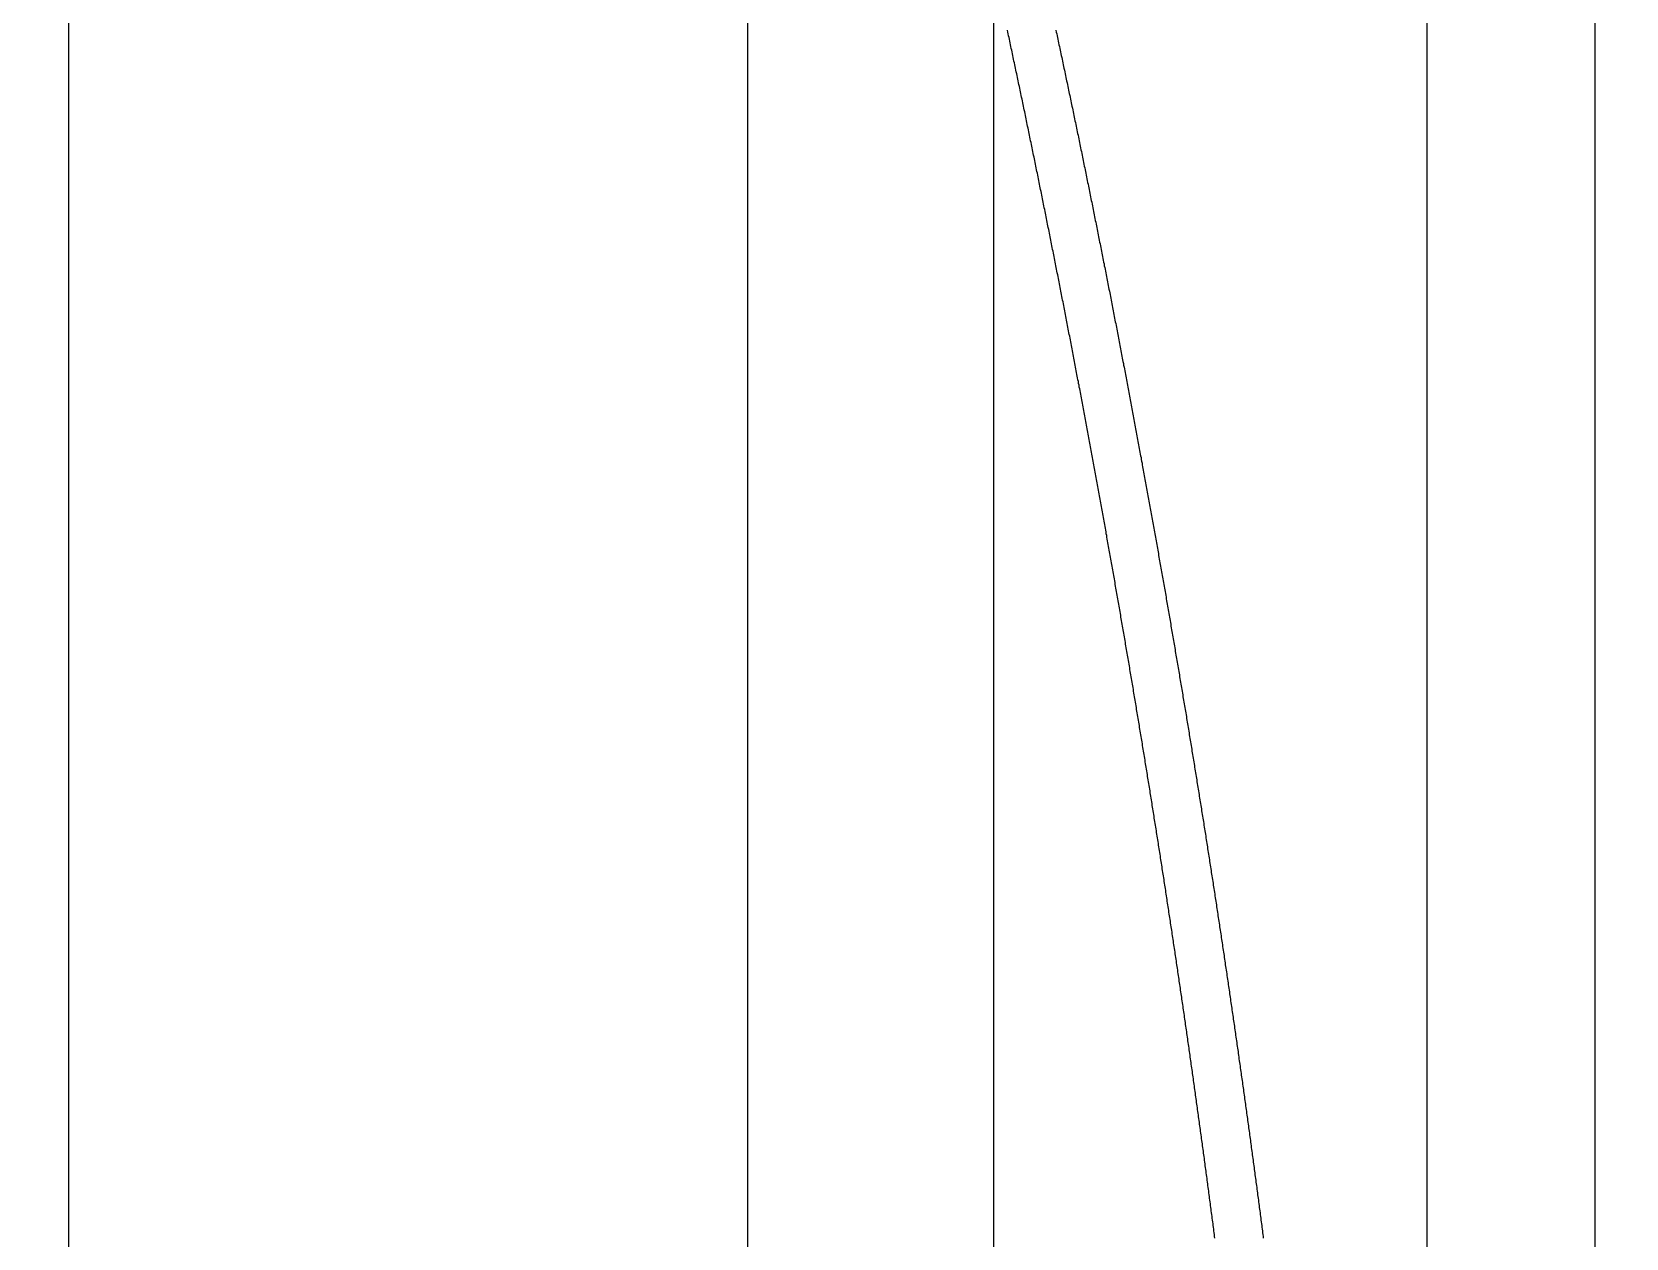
# Model space of a CAD drawing. Extents: x -7000 to 3750, y -6210 to 6210.
# Drawn here: x -4222.574 to -4219.053, y 3268.036 to 3270.7 of the extents above; entities that cross this region are included whole.
import ezdxf

# ---------------------------------------------------------------- set-up
doc = ezdxf.new("R2010")
doc.units = 0

msp = doc.modelspace()

# ---------------------------------------------------------------- linework, layer by layer
at = {"layer": 'EOS6MetalLayer'}
msp.add_lwpolyline([(-4220.45, 2814.972), (-4223.45, 2814.972), (-4223.45, 3048.5), (-4367.564, 3048.5), (-4367.564, 2814.972), (-4370.564, 2814.972), (-4370.564, 3051.5), (-4223.45, 3051.5), (-4223.45, 3285.028), (-4220.45, 3285.028)], close=True, dxfattribs=at)
at = {"layer": 'HBSiProtectLayer'}
msp.add_lwpolyline([(-4220.993, 2770), (-4217.621, 2770), (-4217.621, 3330), (-4220.993, 3330)], close=True, dxfattribs=at)
at = {"layer": 'NegLayer'}
msp.add_lwpolyline([(-4222.493, 2825), (-4216.121, 2825), (-4216.121, 3275), (-4222.493, 3275)], close=True, dxfattribs=at)
at = {"layer": 'SiLayer'}
msp.add_lwpolyline([(-4219.493, 2825), (-4219.121, 2825), (-4219.121, 3275), (-4219.493, 3275)], close=True, dxfattribs=at)
for points in [[(-4219.9612, 3268.036), (-4219.9617, 3268.04), (-4219.9622, 3268.044), (-4219.9627, 3268.048), (-4219.9632, 3268.052), (-4219.9638, 3268.056), (-4219.9643, 3268.06), (-4219.9648, 3268.064), (-4219.9653, 3268.068), (-4219.9658, 3268.072), (-4219.9664, 3268.076), (-4219.9669, 3268.08), (-4219.9674, 3268.084), (-4219.9679, 3268.088), (-4219.9684, 3268.092), (-4219.969, 3268.096), (-4219.9695, 3268.1), (-4219.97, 3268.104), (-4219.9706, 3268.108), (-4219.9711, 3268.112), (-4219.9716, 3268.116), (-4219.9721, 3268.12), (-4219.9727, 3268.124), (-4219.9732, 3268.128), (-4219.9737, 3268.132), (-4219.9742, 3268.136), (-4219.9748, 3268.14), (-4219.9753, 3268.144), (-4219.9758, 3268.148), (-4219.9764, 3268.152), (-4219.9769, 3268.156), (-4219.9774, 3268.16), (-4219.978, 3268.164), (-4219.9785, 3268.168), (-4219.979, 3268.172), (-4219.9796, 3268.176), (-4219.9801, 3268.18), (-4219.9806, 3268.184), (-4219.9812, 3268.188), (-4219.9817, 3268.192), (-4219.9823, 3268.196), (-4219.9828, 3268.2), (-4219.9833, 3268.204), (-4219.9839, 3268.208), (-4219.9844, 3268.212), (-4219.9849, 3268.216), (-4219.9855, 3268.22), (-4219.986, 3268.224), (-4219.9866, 3268.228), (-4219.9871, 3268.232), (-4219.9877, 3268.236), (-4219.9882, 3268.24), (-4219.9887, 3268.244), (-4219.9893, 3268.248), (-4219.9898, 3268.252), (-4219.9904, 3268.256), (-4219.9909, 3268.26), (-4219.9915, 3268.264), (-4219.992, 3268.268), (-4219.9926, 3268.272), (-4219.9931, 3268.276), (-4219.9937, 3268.28), (-4219.9942, 3268.284), (-4219.9948, 3268.288), (-4219.9953, 3268.292), (-4219.9958, 3268.296), (-4219.9964, 3268.3), (-4219.997, 3268.304), (-4219.9975, 3268.308), (-4219.9981, 3268.312), (-4219.9986, 3268.316), (-4219.9992, 3268.32), (-4219.9997, 3268.324), (-4220.0003, 3268.328), (-4220.0008, 3268.332), (-4220.0014, 3268.336), (-4220.0019, 3268.34), (-4220.0025, 3268.344), (-4220.003, 3268.348), (-4220.0036, 3268.352), (-4220.0042, 3268.356), (-4220.0047, 3268.36), (-4220.0053, 3268.364), (-4220.0058, 3268.368), (-4220.0064, 3268.372), (-4220.007, 3268.376), (-4220.0075, 3268.38), (-4220.0081, 3268.384), (-4220.0086, 3268.388), (-4220.0092, 3268.392), (-4220.0098, 3268.396), (-4220.0103, 3268.4), (-4220.0109, 3268.404), (-4220.0115, 3268.408), (-4220.012, 3268.412), (-4220.0126, 3268.416), (-4220.0132, 3268.42), (-4220.0137, 3268.424), (-4220.0143, 3268.428), (-4220.0149, 3268.432), (-4220.0154, 3268.436), (-4220.016, 3268.44), (-4220.0166, 3268.444), (-4220.0171, 3268.448), (-4220.0177, 3268.452), (-4220.0183, 3268.456), (-4220.0188, 3268.46), (-4220.0194, 3268.464), (-4220.02, 3268.468), (-4220.0206, 3268.472), (-4220.0211, 3268.476), (-4220.0217, 3268.48), (-4220.0223, 3268.484), (-4220.0229, 3268.488), (-4220.0234, 3268.492), (-4220.024, 3268.496), (-4220.0246, 3268.5), (-4220.0252, 3268.504), (-4220.0257, 3268.508), (-4220.0263, 3268.512), (-4220.0269, 3268.516), (-4220.0275, 3268.52), (-4220.028, 3268.524), (-4220.0286, 3268.528), (-4220.0292, 3268.532), (-4220.0298, 3268.536), (-4220.0304, 3268.54), (-4220.0309, 3268.544), (-4220.0315, 3268.548), (-4220.0321, 3268.552), (-4220.0327, 3268.556), (-4220.0333, 3268.56), (-4220.0339, 3268.564), (-4220.0344, 3268.568), (-4220.035, 3268.572), (-4220.0356, 3268.576), (-4220.0362, 3268.58), (-4220.0368, 3268.584), (-4220.0374, 3268.588), (-4220.038, 3268.592), (-4220.0386, 3268.596), (-4220.0391, 3268.6), (-4220.0397, 3268.604), (-4220.0403, 3268.608), (-4220.0409, 3268.612), (-4220.0415, 3268.616), (-4220.0421, 3268.62), (-4220.0427, 3268.624), (-4220.0433, 3268.628), (-4220.0439, 3268.632), (-4220.0445, 3268.636), (-4220.0451, 3268.64), (-4220.0457, 3268.644), (-4220.0462, 3268.648), (-4220.0468, 3268.652), (-4220.0474, 3268.656), (-4220.048, 3268.66), (-4220.0486, 3268.664), (-4220.0492, 3268.668), (-4220.0498, 3268.672), (-4220.0504, 3268.676), (-4220.051, 3268.68), (-4220.0516, 3268.684), (-4220.0522, 3268.688), (-4220.0528, 3268.692), (-4220.0534, 3268.696), (-4220.054, 3268.7), (-4220.0546, 3268.704), (-4220.0552, 3268.708), (-4220.0558, 3268.712), (-4220.0564, 3268.716), (-4220.057, 3268.72), (-4220.0576, 3268.724), (-4220.0583, 3268.728), (-4220.0589, 3268.732), (-4220.0595, 3268.736), (-4220.0601, 3268.74), (-4220.0607, 3268.744), (-4220.0613, 3268.748), (-4220.0619, 3268.752), (-4220.0625, 3268.756), (-4220.0631, 3268.76), (-4220.0637, 3268.764), (-4220.0643, 3268.768), (-4220.0649, 3268.772), (-4220.0656, 3268.776), (-4220.0662, 3268.78), (-4220.0668, 3268.784), (-4220.0674, 3268.788), (-4220.068, 3268.792), (-4220.0686, 3268.796), (-4220.0692, 3268.8), (-4220.0698, 3268.804), (-4220.0705, 3268.808), (-4220.0711, 3268.812), (-4220.0717, 3268.816), (-4220.0723, 3268.82), (-4220.0729, 3268.824), (-4220.0735, 3268.828), (-4220.0742, 3268.832), (-4220.0748, 3268.836), (-4220.0754, 3268.84), (-4220.076, 3268.844), (-4220.0766, 3268.848), (-4220.0773, 3268.852), (-4220.0779, 3268.856), (-4220.0785, 3268.86), (-4220.0791, 3268.864), (-4220.0797, 3268.868), (-4220.0804, 3268.872), (-4220.081, 3268.876), (-4220.0816, 3268.88), (-4220.0822, 3268.884), (-4220.0829, 3268.888), (-4220.0835, 3268.892), (-4220.0841, 3268.896), (-4220.0848, 3268.9), (-4220.0854, 3268.904), (-4220.086, 3268.908), (-4220.0866, 3268.912), (-4220.0873, 3268.916), (-4220.0879, 3268.92), (-4220.0885, 3268.924), (-4220.0892, 3268.928), (-4220.0898, 3268.932), (-4220.0904, 3268.936), (-4220.091, 3268.94), (-4220.0917, 3268.944), (-4220.0923, 3268.948), (-4220.0929, 3268.952), (-4220.0936, 3268.956), (-4220.0942, 3268.96), (-4220.0949, 3268.964), (-4220.0955, 3268.968), (-4220.0961, 3268.972), (-4220.0968, 3268.976), (-4220.0974, 3268.98), (-4220.098, 3268.984), (-4220.0987, 3268.988), (-4220.0993, 3268.992), (-4220.1, 3268.996), (-4220.1006, 3269), (-4220.1012, 3269.004), (-4220.1019, 3269.008), (-4220.1025, 3269.012), (-4220.1032, 3269.016), (-4220.1038, 3269.02), (-4220.1044, 3269.024), (-4220.1051, 3269.028), (-4220.1057, 3269.032), (-4220.1064, 3269.036), (-4220.107, 3269.04), (-4220.1077, 3269.044), (-4220.1083, 3269.048), (-4220.109, 3269.052), (-4220.1096, 3269.056), (-4220.1102, 3269.06), (-4220.1109, 3269.064), (-4220.1115, 3269.068), (-4220.1122, 3269.072), (-4220.1128, 3269.076), (-4220.1135, 3269.08), (-4220.1141, 3269.084), (-4220.1148, 3269.088), (-4220.1154, 3269.092), (-4220.1161, 3269.096), (-4220.1167, 3269.1), (-4220.1174, 3269.104), (-4220.1181, 3269.108), (-4220.1187, 3269.112), (-4220.1194, 3269.116), (-4220.12, 3269.12), (-4220.1207, 3269.124), (-4220.1213, 3269.128), (-4220.122, 3269.132), (-4220.1226, 3269.136), (-4220.1233, 3269.14), (-4220.124, 3269.144), (-4220.1246, 3269.148), (-4220.1253, 3269.152), (-4220.1259, 3269.156), (-4220.1266, 3269.16), (-4220.1273, 3269.164), (-4220.1279, 3269.168), (-4220.1286, 3269.172), (-4220.1292, 3269.176), (-4220.1299, 3269.18), (-4220.1306, 3269.184), (-4220.1312, 3269.188), (-4220.1319, 3269.192), (-4220.1326, 3269.196), (-4220.1332, 3269.2), (-4220.1339, 3269.204), (-4220.1346, 3269.208), (-4220.1352, 3269.212), (-4220.1359, 3269.216), (-4220.1366, 3269.22), (-4220.1372, 3269.224), (-4220.1379, 3269.228), (-4220.1386, 3269.232), (-4220.1392, 3269.236), (-4220.1399, 3269.24), (-4220.1406, 3269.244), (-4220.1412, 3269.248), (-4220.1419, 3269.252), (-4220.1426, 3269.256), (-4220.1433, 3269.26), (-4220.1439, 3269.264), (-4220.1446, 3269.268), (-4220.1453, 3269.272), (-4220.146, 3269.276), (-4220.1466, 3269.28), (-4220.1473, 3269.284), (-4220.148, 3269.288), (-4220.1487, 3269.292), (-4220.1493, 3269.296), (-4220.15, 3269.3), (-4220.1507, 3269.304), (-4220.1514, 3269.308), (-4220.152, 3269.312), (-4220.1527, 3269.316), (-4220.1534, 3269.32), (-4220.1541, 3269.324), (-4220.1548, 3269.328), (-4220.1555, 3269.332), (-4220.1561, 3269.336), (-4220.1568, 3269.34), (-4220.1575, 3269.344), (-4220.1582, 3269.348), (-4220.1589, 3269.352), (-4220.1596, 3269.356), (-4220.1602, 3269.36), (-4220.1609, 3269.364), (-4220.1616, 3269.368), (-4220.1623, 3269.372), (-4220.163, 3269.376), (-4220.1637, 3269.38), (-4220.1644, 3269.384), (-4220.1651, 3269.388), (-4220.1657, 3269.392), (-4220.1664, 3269.396), (-4220.1671, 3269.4), (-4220.1678, 3269.404), (-4220.1685, 3269.408), (-4220.1692, 3269.412), (-4220.1699, 3269.416), (-4220.1706, 3269.42), (-4220.1713, 3269.424), (-4220.172, 3269.428), (-4220.1727, 3269.432), (-4220.1734, 3269.436), (-4220.1741, 3269.44), (-4220.1748, 3269.444), (-4220.1754, 3269.448), (-4220.1761, 3269.452), (-4220.1768, 3269.456), (-4220.1775, 3269.46), (-4220.1782, 3269.464), (-4220.1789, 3269.468), (-4220.1796, 3269.472), (-4220.1803, 3269.476), (-4220.181, 3269.48), (-4220.1817, 3269.484), (-4220.1824, 3269.488), (-4220.1831, 3269.492), (-4220.1838, 3269.496), (-4220.1846, 3269.5), (-4220.1853, 3269.504), (-4220.186, 3269.508), (-4220.1867, 3269.512), (-4220.1874, 3269.516), (-4220.1881, 3269.52), (-4220.1888, 3269.524), (-4220.1895, 3269.528), (-4220.1902, 3269.532), (-4220.1909, 3269.536), (-4220.1916, 3269.54), (-4220.1923, 3269.544), (-4220.193, 3269.548), (-4220.1937, 3269.552), (-4220.1944, 3269.556), (-4220.1952, 3269.56), (-4220.1959, 3269.564), (-4220.1966, 3269.568), (-4220.1973, 3269.572), (-4220.198, 3269.576), (-4220.1987, 3269.58), (-4220.1994, 3269.584), (-4220.2001, 3269.588), (-4220.2009, 3269.592), (-4220.2016, 3269.596), (-4220.2023, 3269.6), (-4220.203, 3269.604), (-4220.2037, 3269.608), (-4220.2044, 3269.612), (-4220.2052, 3269.616), (-4220.2059, 3269.62), (-4220.2066, 3269.624), (-4220.2073, 3269.628), (-4220.208, 3269.632), (-4220.2088, 3269.636), (-4220.2095, 3269.64), (-4220.2102, 3269.644), (-4220.2109, 3269.648), (-4220.2116, 3269.652), (-4220.2124, 3269.656), (-4220.2131, 3269.66), (-4220.2138, 3269.664), (-4220.2145, 3269.668), (-4220.2153, 3269.672), (-4220.216, 3269.676), (-4220.2167, 3269.68), (-4220.2174, 3269.684), (-4220.2182, 3269.688), (-4220.2189, 3269.692), (-4220.2196, 3269.696), (-4220.2204, 3269.7), (-4220.2211, 3269.704), (-4220.2218, 3269.708), (-4220.2225, 3269.712), (-4220.2233, 3269.716), (-4220.224, 3269.72), (-4220.2247, 3269.724), (-4220.2255, 3269.728), (-4220.2262, 3269.732), (-4220.2269, 3269.736), (-4220.2277, 3269.74), (-4220.2284, 3269.744), (-4220.2291, 3269.748), (-4220.2299, 3269.752), (-4220.2306, 3269.756), (-4220.2313, 3269.76), (-4220.2321, 3269.764), (-4220.2328, 3269.768), (-4220.2336, 3269.772), (-4220.2343, 3269.776), (-4220.235, 3269.78), (-4220.2358, 3269.784), (-4220.2365, 3269.788), (-4220.2373, 3269.792), (-4220.238, 3269.796), (-4220.2387, 3269.8), (-4220.2395, 3269.804), (-4220.2402, 3269.808), (-4220.241, 3269.812), (-4220.2417, 3269.816), (-4220.2424, 3269.82), (-4220.2432, 3269.824), (-4220.2439, 3269.828), (-4220.2447, 3269.832), (-4220.2454, 3269.836), (-4220.2462, 3269.84), (-4220.2469, 3269.844), (-4220.2477, 3269.848), (-4220.2484, 3269.852), (-4220.2492, 3269.856), (-4220.2499, 3269.86), (-4220.2507, 3269.864), (-4220.2514, 3269.868), (-4220.2522, 3269.872), (-4220.2529, 3269.876), (-4220.2537, 3269.88), (-4220.2544, 3269.884), (-4220.2552, 3269.888), (-4220.2559, 3269.892), (-4220.2567, 3269.896), (-4220.2574, 3269.9), (-4220.2582, 3269.904), (-4220.2589, 3269.908), (-4220.2597, 3269.912), (-4220.2605, 3269.916), (-4220.2612, 3269.92), (-4220.262, 3269.924), (-4220.2627, 3269.928), (-4220.2635, 3269.932), (-4220.2642, 3269.936), (-4220.265, 3269.94), (-4220.2658, 3269.944), (-4220.2665, 3269.948), (-4220.2673, 3269.952), (-4220.268, 3269.956), (-4220.2688, 3269.96), (-4220.2696, 3269.964), (-4220.2703, 3269.968), (-4220.2711, 3269.972), (-4220.2718, 3269.976), (-4220.2726, 3269.98), (-4220.2734, 3269.984), (-4220.2741, 3269.988), (-4220.2749, 3269.992), (-4220.2757, 3269.996), (-4220.2764, 3270), (-4220.2772, 3270.004), (-4220.278, 3270.008), (-4220.2787, 3270.012), (-4220.2795, 3270.016), (-4220.2803, 3270.02), (-4220.2811, 3270.024), (-4220.2818, 3270.028), (-4220.2826, 3270.032), (-4220.2834, 3270.036), (-4220.2841, 3270.04), (-4220.2849, 3270.044), (-4220.2857, 3270.048), (-4220.2865, 3270.052), (-4220.2872, 3270.056), (-4220.288, 3270.06), (-4220.2888, 3270.064), (-4220.2896, 3270.068), (-4220.2903, 3270.072), (-4220.2911, 3270.076), (-4220.2919, 3270.08), (-4220.2927, 3270.084), (-4220.2934, 3270.088), (-4220.2942, 3270.092), (-4220.295, 3270.096), (-4220.2958, 3270.1), (-4220.2965, 3270.104), (-4220.2973, 3270.108), (-4220.2981, 3270.112), (-4220.2989, 3270.116), (-4220.2997, 3270.12), (-4220.3005, 3270.124), (-4220.3012, 3270.128), (-4220.302, 3270.132), (-4220.3028, 3270.136), (-4220.3036, 3270.14), (-4220.3044, 3270.144), (-4220.3052, 3270.148), (-4220.3059, 3270.152), (-4220.3067, 3270.156), (-4220.3075, 3270.16), (-4220.3083, 3270.164), (-4220.3091, 3270.168), (-4220.3099, 3270.172), (-4220.3107, 3270.176), (-4220.3115, 3270.18), (-4220.3123, 3270.184), (-4220.313, 3270.188), (-4220.3138, 3270.192), (-4220.3146, 3270.196), (-4220.3154, 3270.2), (-4220.3162, 3270.204), (-4220.317, 3270.208), (-4220.3178, 3270.212), (-4220.3186, 3270.216), (-4220.3194, 3270.22), (-4220.3202, 3270.224), (-4220.321, 3270.228), (-4220.3218, 3270.232), (-4220.3226, 3270.236), (-4220.3234, 3270.24), (-4220.3242, 3270.244), (-4220.325, 3270.248), (-4220.3258, 3270.252), (-4220.3266, 3270.256), (-4220.3274, 3270.26), (-4220.3282, 3270.264), (-4220.329, 3270.268), (-4220.3298, 3270.272), (-4220.3306, 3270.276), (-4220.3314, 3270.28), (-4220.3322, 3270.284), (-4220.333, 3270.288), (-4220.3338, 3270.292), (-4220.3346, 3270.296), (-4220.3354, 3270.3), (-4220.3362, 3270.304), (-4220.337, 3270.308), (-4220.3378, 3270.312), (-4220.3386, 3270.316), (-4220.3394, 3270.32), (-4220.3402, 3270.324), (-4220.341, 3270.328), (-4220.3418, 3270.332), (-4220.3426, 3270.336), (-4220.3434, 3270.34), (-4220.3443, 3270.344), (-4220.3451, 3270.348), (-4220.3459, 3270.352), (-4220.3467, 3270.356), (-4220.3475, 3270.36), (-4220.3483, 3270.364), (-4220.3491, 3270.368), (-4220.3499, 3270.372), (-4220.3508, 3270.376), (-4220.3516, 3270.38), (-4220.3524, 3270.384), (-4220.3532, 3270.388), (-4220.354, 3270.392), (-4220.3548, 3270.396), (-4220.3557, 3270.4), (-4220.3565, 3270.404), (-4220.3573, 3270.408), (-4220.3581, 3270.412), (-4220.3589, 3270.416), (-4220.3597, 3270.42), (-4220.3606, 3270.424), (-4220.3614, 3270.428), (-4220.3622, 3270.432), (-4220.363, 3270.436), (-4220.3639, 3270.44), (-4220.3647, 3270.444), (-4220.3655, 3270.448), (-4220.3663, 3270.452), (-4220.3671, 3270.456), (-4220.368, 3270.46), (-4220.3688, 3270.464), (-4220.3696, 3270.468), (-4220.3704, 3270.472), (-4220.3713, 3270.476), (-4220.3721, 3270.48), (-4220.3729, 3270.484), (-4220.3738, 3270.488), (-4220.3746, 3270.492), (-4220.3754, 3270.496), (-4220.3762, 3270.5), (-4220.3771, 3270.504), (-4220.3779, 3270.508), (-4220.3787, 3270.512), (-4220.3796, 3270.516), (-4220.3804, 3270.52), (-4220.3812, 3270.524), (-4220.3821, 3270.528), (-4220.3829, 3270.532), (-4220.3837, 3270.536), (-4220.3846, 3270.54), (-4220.3854, 3270.544), (-4220.3862, 3270.548), (-4220.3871, 3270.552), (-4220.3879, 3270.556), (-4220.3888, 3270.56), (-4220.3896, 3270.564), (-4220.3904, 3270.568), (-4220.3913, 3270.572), (-4220.3921, 3270.576), (-4220.3929, 3270.58), (-4220.3938, 3270.584), (-4220.3946, 3270.588), (-4220.3955, 3270.592), (-4220.3963, 3270.596), (-4220.3972, 3270.6), (-4220.398, 3270.604), (-4220.3988, 3270.608), (-4220.3997, 3270.612), (-4220.4005, 3270.616), (-4220.4014, 3270.62), (-4220.4022, 3270.624), (-4220.4031, 3270.628), (-4220.4039, 3270.632), (-4220.4048, 3270.636), (-4220.4056, 3270.64), (-4220.4065, 3270.644), (-4220.4073, 3270.648), (-4220.4082, 3270.652), (-4220.409, 3270.656), (-4220.4099, 3270.66), (-4220.4107, 3270.664), (-4220.4116, 3270.668), (-4220.4124, 3270.672), (-4220.4133, 3270.676), (-4220.4141, 3270.68), (-4220.415, 3270.684), (-4220.4158, 3270.688), (-4220.4167, 3270.692), (-4220.4175, 3270.696), (-4220.4184, 3270.7), (-4220.4192, 3270.704)], [(-4220.3122, 3270.704), (-4220.3114, 3270.7), (-4220.3105, 3270.696), (-4220.3097, 3270.692), (-4220.3088, 3270.688), (-4220.308, 3270.684), (-4220.3071, 3270.68), (-4220.3063, 3270.676), (-4220.3054, 3270.672), (-4220.3046, 3270.668), (-4220.3037, 3270.664), (-4220.3029, 3270.66), (-4220.302, 3270.656), (-4220.3012, 3270.652), (-4220.3003, 3270.648), (-4220.2995, 3270.644), (-4220.2986, 3270.64), (-4220.2978, 3270.636), (-4220.2969, 3270.632), (-4220.2961, 3270.628), (-4220.2952, 3270.624), (-4220.2944, 3270.62), (-4220.2935, 3270.616), (-4220.2927, 3270.612), (-4220.2918, 3270.608), (-4220.291, 3270.604), (-4220.2902, 3270.6), (-4220.2893, 3270.596), (-4220.2885, 3270.592), (-4220.2876, 3270.588), (-4220.2868, 3270.584), (-4220.2859, 3270.58), (-4220.2851, 3270.576), (-4220.2843, 3270.572), (-4220.2834, 3270.568), (-4220.2826, 3270.564), (-4220.2818, 3270.56), (-4220.2809, 3270.556), (-4220.2801, 3270.552), (-4220.2792, 3270.548), (-4220.2784, 3270.544), (-4220.2776, 3270.54), (-4220.2767, 3270.536), (-4220.2759, 3270.532), (-4220.2751, 3270.528), (-4220.2742, 3270.524), (-4220.2734, 3270.52), (-4220.2726, 3270.516), (-4220.2717, 3270.512), (-4220.2709, 3270.508), (-4220.2701, 3270.504), (-4220.2692, 3270.5), (-4220.2684, 3270.496), (-4220.2676, 3270.492), (-4220.2668, 3270.488), (-4220.2659, 3270.484), (-4220.2651, 3270.48), (-4220.2643, 3270.476), (-4220.2634, 3270.472), (-4220.2626, 3270.468), (-4220.2618, 3270.464), (-4220.261, 3270.46), (-4220.2601, 3270.456), (-4220.2593, 3270.452), (-4220.2585, 3270.448), (-4220.2577, 3270.444), (-4220.2569, 3270.44), (-4220.256, 3270.436), (-4220.2552, 3270.432), (-4220.2544, 3270.428), (-4220.2536, 3270.424), (-4220.2527, 3270.42), (-4220.2519, 3270.416), (-4220.2511, 3270.412), (-4220.2503, 3270.408), (-4220.2495, 3270.404), (-4220.2487, 3270.4), (-4220.2478, 3270.396), (-4220.247, 3270.392), (-4220.2462, 3270.388), (-4220.2454, 3270.384), (-4220.2446, 3270.38), (-4220.2438, 3270.376), (-4220.2429, 3270.372), (-4220.2421, 3270.368), (-4220.2413, 3270.364), (-4220.2405, 3270.36), (-4220.2397, 3270.356), (-4220.2389, 3270.352), (-4220.2381, 3270.348), (-4220.2373, 3270.344), (-4220.2364, 3270.34), (-4220.2356, 3270.336), (-4220.2348, 3270.332), (-4220.234, 3270.328), (-4220.2332, 3270.324), (-4220.2324, 3270.32), (-4220.2316, 3270.316), (-4220.2308, 3270.312), (-4220.23, 3270.308), (-4220.2292, 3270.304), (-4220.2284, 3270.3), (-4220.2276, 3270.296), (-4220.2268, 3270.292), (-4220.226, 3270.288), (-4220.2252, 3270.284), (-4220.2244, 3270.28), (-4220.2236, 3270.276), (-4220.2228, 3270.272), (-4220.222, 3270.268), (-4220.2212, 3270.264), (-4220.2204, 3270.26), (-4220.2196, 3270.256), (-4220.2188, 3270.252), (-4220.218, 3270.248), (-4220.2172, 3270.244), (-4220.2164, 3270.24), (-4220.2156, 3270.236), (-4220.2148, 3270.232), (-4220.214, 3270.228), (-4220.2132, 3270.224), (-4220.2124, 3270.22), (-4220.2116, 3270.216), (-4220.2108, 3270.212), (-4220.21, 3270.208), (-4220.2092, 3270.204), (-4220.2084, 3270.2), (-4220.2076, 3270.196), (-4220.2068, 3270.192), (-4220.206, 3270.188), (-4220.2053, 3270.184), (-4220.2045, 3270.18), (-4220.2037, 3270.176), (-4220.2029, 3270.172), (-4220.2021, 3270.168), (-4220.2013, 3270.164), (-4220.2005, 3270.16), (-4220.1997, 3270.156), (-4220.1989, 3270.152), (-4220.1982, 3270.148), (-4220.1974, 3270.144), (-4220.1966, 3270.14), (-4220.1958, 3270.136), (-4220.195, 3270.132), (-4220.1942, 3270.128), (-4220.1935, 3270.124), (-4220.1927, 3270.12), (-4220.1919, 3270.116), (-4220.1911, 3270.112), (-4220.1903, 3270.108), (-4220.1895, 3270.104), (-4220.1888, 3270.1), (-4220.188, 3270.096), (-4220.1872, 3270.092), (-4220.1864, 3270.088), (-4220.1857, 3270.084), (-4220.1849, 3270.08), (-4220.1841, 3270.076), (-4220.1833, 3270.072), (-4220.1826, 3270.068), (-4220.1818, 3270.064), (-4220.181, 3270.06), (-4220.1802, 3270.056), (-4220.1795, 3270.052), (-4220.1787, 3270.048), (-4220.1779, 3270.044), (-4220.1771, 3270.04), (-4220.1764, 3270.036), (-4220.1756, 3270.032), (-4220.1748, 3270.028), (-4220.1741, 3270.024), (-4220.1733, 3270.02), (-4220.1725, 3270.016), (-4220.1717, 3270.012), (-4220.171, 3270.008), (-4220.1702, 3270.004), (-4220.1694, 3270), (-4220.1687, 3269.996), (-4220.1679, 3269.992), (-4220.1671, 3269.988), (-4220.1664, 3269.984), (-4220.1656, 3269.98), (-4220.1648, 3269.976), (-4220.1641, 3269.972), (-4220.1633, 3269.968), (-4220.1626, 3269.964), (-4220.1618, 3269.96), (-4220.161, 3269.956), (-4220.1603, 3269.952), (-4220.1595, 3269.948), (-4220.1588, 3269.944), (-4220.158, 3269.94), (-4220.1572, 3269.936), (-4220.1565, 3269.932), (-4220.1557, 3269.928), (-4220.155, 3269.924), (-4220.1542, 3269.92), (-4220.1535, 3269.916), (-4220.1527, 3269.912), (-4220.1519, 3269.908), (-4220.1512, 3269.904), (-4220.1504, 3269.9), (-4220.1497, 3269.896), (-4220.1489, 3269.892), (-4220.1482, 3269.888), (-4220.1474, 3269.884), (-4220.1467, 3269.88), (-4220.1459, 3269.876), (-4220.1452, 3269.872), (-4220.1444, 3269.868), (-4220.1437, 3269.864), (-4220.1429, 3269.86), (-4220.1422, 3269.856), (-4220.1414, 3269.852), (-4220.1407, 3269.848), (-4220.1399, 3269.844), (-4220.1392, 3269.84), (-4220.1384, 3269.836), (-4220.1377, 3269.832), (-4220.1369, 3269.828), (-4220.1362, 3269.824), (-4220.1354, 3269.82), (-4220.1347, 3269.816), (-4220.134, 3269.812), (-4220.1332, 3269.808), (-4220.1325, 3269.804), (-4220.1317, 3269.8), (-4220.131, 3269.796), (-4220.1303, 3269.792), (-4220.1295, 3269.788), (-4220.1288, 3269.784), (-4220.128, 3269.78), (-4220.1273, 3269.776), (-4220.1266, 3269.772), (-4220.1258, 3269.768), (-4220.1251, 3269.764), (-4220.1243, 3269.76), (-4220.1236, 3269.756), (-4220.1229, 3269.752), (-4220.1221, 3269.748), (-4220.1214, 3269.744), (-4220.1207, 3269.74), (-4220.1199, 3269.736), (-4220.1192, 3269.732), (-4220.1185, 3269.728), (-4220.1177, 3269.724), (-4220.117, 3269.72), (-4220.1163, 3269.716), (-4220.1155, 3269.712), (-4220.1148, 3269.708), (-4220.1141, 3269.704), (-4220.1134, 3269.7), (-4220.1126, 3269.696), (-4220.1119, 3269.692), (-4220.1112, 3269.688), (-4220.1104, 3269.684), (-4220.1097, 3269.68), (-4220.109, 3269.676), (-4220.1083, 3269.672), (-4220.1075, 3269.668), (-4220.1068, 3269.664), (-4220.1061, 3269.66), (-4220.1054, 3269.656), (-4220.1046, 3269.652), (-4220.1039, 3269.648), (-4220.1032, 3269.644), (-4220.1025, 3269.64), (-4220.1018, 3269.636), (-4220.101, 3269.632), (-4220.1003, 3269.628), (-4220.0996, 3269.624), (-4220.0989, 3269.62), (-4220.0982, 3269.616), (-4220.0974, 3269.612), (-4220.0967, 3269.608), (-4220.096, 3269.604), (-4220.0953, 3269.6), (-4220.0946, 3269.596), (-4220.0939, 3269.592), (-4220.0931, 3269.588), (-4220.0924, 3269.584), (-4220.0917, 3269.58), (-4220.091, 3269.576), (-4220.0903, 3269.572), (-4220.0896, 3269.568), (-4220.0889, 3269.564), (-4220.0882, 3269.56), (-4220.0874, 3269.556), (-4220.0867, 3269.552), (-4220.086, 3269.548), (-4220.0853, 3269.544), (-4220.0846, 3269.54), (-4220.0839, 3269.536), (-4220.0832, 3269.532), (-4220.0825, 3269.528), (-4220.0818, 3269.524), (-4220.0811, 3269.52), (-4220.0804, 3269.516), (-4220.0797, 3269.512), (-4220.079, 3269.508), (-4220.0783, 3269.504), (-4220.0776, 3269.5), (-4220.0768, 3269.496), (-4220.0761, 3269.492), (-4220.0754, 3269.488), (-4220.0747, 3269.484), (-4220.074, 3269.48), (-4220.0733, 3269.476), (-4220.0726, 3269.472), (-4220.0719, 3269.468), (-4220.0712, 3269.464), (-4220.0705, 3269.46), (-4220.0698, 3269.456), (-4220.0691, 3269.452), (-4220.0684, 3269.448), (-4220.0678, 3269.444), (-4220.0671, 3269.44), (-4220.0664, 3269.436), (-4220.0657, 3269.432), (-4220.065, 3269.428), (-4220.0643, 3269.424), (-4220.0636, 3269.42), (-4220.0629, 3269.416), (-4220.0622, 3269.412), (-4220.0615, 3269.408), (-4220.0608, 3269.404), (-4220.0601, 3269.4), (-4220.0594, 3269.396), (-4220.0587, 3269.392), (-4220.0581, 3269.388), (-4220.0574, 3269.384), (-4220.0567, 3269.38), (-4220.056, 3269.376), (-4220.0553, 3269.372), (-4220.0546, 3269.368), (-4220.0539, 3269.364), (-4220.0532, 3269.36), (-4220.0526, 3269.356), (-4220.0519, 3269.352), (-4220.0512, 3269.348), (-4220.0505, 3269.344), (-4220.0498, 3269.34), (-4220.0491, 3269.336), (-4220.0485, 3269.332), (-4220.0478, 3269.328), (-4220.0471, 3269.324), (-4220.0464, 3269.32), (-4220.0457, 3269.316), (-4220.045, 3269.312), (-4220.0444, 3269.308), (-4220.0437, 3269.304), (-4220.043, 3269.3), (-4220.0423, 3269.296), (-4220.0417, 3269.292), (-4220.041, 3269.288), (-4220.0403, 3269.284), (-4220.0396, 3269.28), (-4220.039, 3269.276), (-4220.0383, 3269.272), (-4220.0376, 3269.268), (-4220.0369, 3269.264), (-4220.0363, 3269.26), (-4220.0356, 3269.256), (-4220.0349, 3269.252), (-4220.0342, 3269.248), (-4220.0336, 3269.244), (-4220.0329, 3269.24), (-4220.0322, 3269.236), (-4220.0316, 3269.232), (-4220.0309, 3269.228), (-4220.0302, 3269.224), (-4220.0296, 3269.22), (-4220.0289, 3269.216), (-4220.0282, 3269.212), (-4220.0276, 3269.208), (-4220.0269, 3269.204), (-4220.0262, 3269.2), (-4220.0256, 3269.196), (-4220.0249, 3269.192), (-4220.0242, 3269.188), (-4220.0236, 3269.184), (-4220.0229, 3269.18), (-4220.0222, 3269.176), (-4220.0216, 3269.172), (-4220.0209, 3269.168), (-4220.0203, 3269.164), (-4220.0196, 3269.16), (-4220.0189, 3269.156), (-4220.0183, 3269.152), (-4220.0176, 3269.148), (-4220.017, 3269.144), (-4220.0163, 3269.14), (-4220.0156, 3269.136), (-4220.015, 3269.132), (-4220.0143, 3269.128), (-4220.0137, 3269.124), (-4220.013, 3269.12), (-4220.0124, 3269.116), (-4220.0117, 3269.112), (-4220.0111, 3269.108), (-4220.0104, 3269.104), (-4220.0097, 3269.1), (-4220.0091, 3269.096), (-4220.0084, 3269.092), (-4220.0078, 3269.088), (-4220.0071, 3269.084), (-4220.0065, 3269.08), (-4220.0058, 3269.076), (-4220.0052, 3269.072), (-4220.0045, 3269.068), (-4220.0039, 3269.064), (-4220.0032, 3269.06), (-4220.0026, 3269.056), (-4220.002, 3269.052), (-4220.0013, 3269.048), (-4220.0007, 3269.044), (-4220, 3269.04), (-4219.9994, 3269.036), (-4219.9987, 3269.032), (-4219.9981, 3269.028), (-4219.9974, 3269.024), (-4219.9968, 3269.02), (-4219.9962, 3269.016), (-4219.9955, 3269.012), (-4219.9949, 3269.008), (-4219.9942, 3269.004), (-4219.9936, 3269), (-4219.993, 3268.996), (-4219.9923, 3268.992), (-4219.9917, 3268.988), (-4219.991, 3268.984), (-4219.9904, 3268.98), (-4219.9898, 3268.976), (-4219.9891, 3268.972), (-4219.9885, 3268.968), (-4219.9879, 3268.964), (-4219.9872, 3268.96), (-4219.9866, 3268.956), (-4219.9859, 3268.952), (-4219.9853, 3268.948), (-4219.9847, 3268.944), (-4219.984, 3268.94), (-4219.9834, 3268.936), (-4219.9828, 3268.932), (-4219.9822, 3268.928), (-4219.9815, 3268.924), (-4219.9809, 3268.92), (-4219.9803, 3268.916), (-4219.9796, 3268.912), (-4219.979, 3268.908), (-4219.9784, 3268.904), (-4219.9778, 3268.9), (-4219.9771, 3268.896), (-4219.9765, 3268.892), (-4219.9759, 3268.888), (-4219.9752, 3268.884), (-4219.9746, 3268.88), (-4219.974, 3268.876), (-4219.9734, 3268.872), (-4219.9727, 3268.868), (-4219.9721, 3268.864), (-4219.9715, 3268.86), (-4219.9709, 3268.856), (-4219.9703, 3268.852), (-4219.9696, 3268.848), (-4219.969, 3268.844), (-4219.9684, 3268.84), (-4219.9678, 3268.836), (-4219.9672, 3268.832), (-4219.9665, 3268.828), (-4219.9659, 3268.824), (-4219.9653, 3268.82), (-4219.9647, 3268.816), (-4219.9641, 3268.812), (-4219.9635, 3268.808), (-4219.9628, 3268.804), (-4219.9622, 3268.8), (-4219.9616, 3268.796), (-4219.961, 3268.792), (-4219.9604, 3268.788), (-4219.9598, 3268.784), (-4219.9592, 3268.78), (-4219.9586, 3268.776), (-4219.9579, 3268.772), (-4219.9573, 3268.768), (-4219.9567, 3268.764), (-4219.9561, 3268.76), (-4219.9555, 3268.756), (-4219.9549, 3268.752), (-4219.9543, 3268.748), (-4219.9537, 3268.744), (-4219.9531, 3268.74), (-4219.9525, 3268.736), (-4219.9519, 3268.732), (-4219.9513, 3268.728), (-4219.9506, 3268.724), (-4219.95, 3268.72), (-4219.9494, 3268.716), (-4219.9488, 3268.712), (-4219.9482, 3268.708), (-4219.9476, 3268.704), (-4219.947, 3268.7), (-4219.9464, 3268.696), (-4219.9458, 3268.692), (-4219.9452, 3268.688), (-4219.9446, 3268.684), (-4219.944, 3268.68), (-4219.9434, 3268.676), (-4219.9428, 3268.672), (-4219.9422, 3268.668), (-4219.9416, 3268.664), (-4219.941, 3268.66), (-4219.9404, 3268.656), (-4219.9398, 3268.652), (-4219.9392, 3268.648), (-4219.9387, 3268.644), (-4219.9381, 3268.64), (-4219.9375, 3268.636), (-4219.9369, 3268.632), (-4219.9363, 3268.628), (-4219.9357, 3268.624), (-4219.9351, 3268.62), (-4219.9345, 3268.616), (-4219.9339, 3268.612), (-4219.9333, 3268.608), (-4219.9327, 3268.604), (-4219.9321, 3268.6), (-4219.9316, 3268.596), (-4219.931, 3268.592), (-4219.9304, 3268.588), (-4219.9298, 3268.584), (-4219.9292, 3268.58), (-4219.9286, 3268.576), (-4219.928, 3268.572), (-4219.9274, 3268.568), (-4219.9269, 3268.564), (-4219.9263, 3268.56), (-4219.9257, 3268.556), (-4219.9251, 3268.552), (-4219.9245, 3268.548), (-4219.9239, 3268.544), (-4219.9234, 3268.54), (-4219.9228, 3268.536), (-4219.9222, 3268.532), (-4219.9216, 3268.528), (-4219.921, 3268.524), (-4219.9205, 3268.52), (-4219.9199, 3268.516), (-4219.9193, 3268.512), (-4219.9187, 3268.508), (-4219.9182, 3268.504), (-4219.9176, 3268.5), (-4219.917, 3268.496), (-4219.9164, 3268.492), (-4219.9159, 3268.488), (-4219.9153, 3268.484), (-4219.9147, 3268.48), (-4219.9141, 3268.476), (-4219.9136, 3268.472), (-4219.913, 3268.468), (-4219.9124, 3268.464), (-4219.9118, 3268.46), (-4219.9113, 3268.456), (-4219.9107, 3268.452), (-4219.9101, 3268.448), (-4219.9096, 3268.444), (-4219.909, 3268.44), (-4219.9084, 3268.436), (-4219.9079, 3268.432), (-4219.9073, 3268.428), (-4219.9067, 3268.424), (-4219.9062, 3268.42), (-4219.9056, 3268.416), (-4219.905, 3268.412), (-4219.9045, 3268.408), (-4219.9039, 3268.404), (-4219.9033, 3268.4), (-4219.9028, 3268.396), (-4219.9022, 3268.392), (-4219.9016, 3268.388), (-4219.9011, 3268.384), (-4219.9005, 3268.38), (-4219.9, 3268.376), (-4219.8994, 3268.372), (-4219.8988, 3268.368), (-4219.8983, 3268.364), (-4219.8977, 3268.36), (-4219.8972, 3268.356), (-4219.8966, 3268.352), (-4219.896, 3268.348), (-4219.8955, 3268.344), (-4219.8949, 3268.34), (-4219.8944, 3268.336), (-4219.8938, 3268.332), (-4219.8933, 3268.328), (-4219.8927, 3268.324), (-4219.8922, 3268.32), (-4219.8916, 3268.316), (-4219.8911, 3268.312), (-4219.8905, 3268.308), (-4219.89, 3268.304), (-4219.8894, 3268.3), (-4219.8888, 3268.296), (-4219.8883, 3268.292), (-4219.8878, 3268.288), (-4219.8872, 3268.284), (-4219.8867, 3268.28), (-4219.8861, 3268.276), (-4219.8856, 3268.272), (-4219.885, 3268.268), (-4219.8845, 3268.264), (-4219.8839, 3268.26), (-4219.8834, 3268.256), (-4219.8828, 3268.252), (-4219.8823, 3268.248), (-4219.8817, 3268.244), (-4219.8812, 3268.24), (-4219.8807, 3268.236), (-4219.8801, 3268.232), (-4219.8796, 3268.228), (-4219.879, 3268.224), (-4219.8785, 3268.22), (-4219.8779, 3268.216), (-4219.8774, 3268.212), (-4219.8769, 3268.208), (-4219.8763, 3268.204), (-4219.8758, 3268.2), (-4219.8753, 3268.196), (-4219.8747, 3268.192), (-4219.8742, 3268.188), (-4219.8736, 3268.184), (-4219.8731, 3268.18), (-4219.8726, 3268.176), (-4219.872, 3268.172), (-4219.8715, 3268.168), (-4219.871, 3268.164), (-4219.8704, 3268.16), (-4219.8699, 3268.156), (-4219.8694, 3268.152), (-4219.8688, 3268.148), (-4219.8683, 3268.144), (-4219.8678, 3268.14), (-4219.8672, 3268.136), (-4219.8667, 3268.132), (-4219.8662, 3268.128), (-4219.8657, 3268.124), (-4219.8651, 3268.12), (-4219.8646, 3268.116), (-4219.8641, 3268.112), (-4219.8636, 3268.108), (-4219.863, 3268.104), (-4219.8625, 3268.1), (-4219.862, 3268.096), (-4219.8614, 3268.092), (-4219.8609, 3268.088), (-4219.8604, 3268.084), (-4219.8599, 3268.08), (-4219.8594, 3268.076), (-4219.8588, 3268.072), (-4219.8583, 3268.068), (-4219.8578, 3268.064), (-4219.8573, 3268.06), (-4219.8568, 3268.056), (-4219.8562, 3268.052), (-4219.8557, 3268.048), (-4219.8552, 3268.044), (-4219.8547, 3268.04), (-4219.8542, 3268.036)]]:
    msp.add_lwpolyline(points, dxfattribs=at)

doc.saveas('drawing.dxf')
